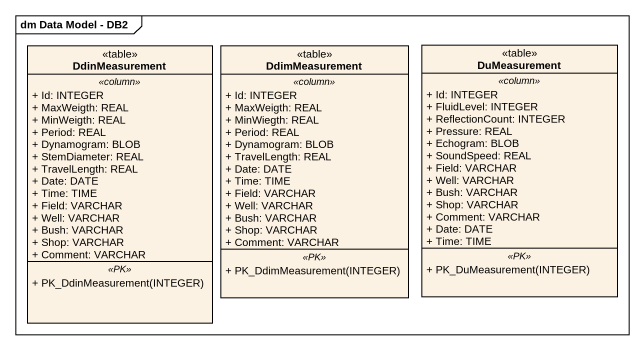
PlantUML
@startuml
mainframe dm Data Model - DB2
hide circle
hide empty members
skinparam classAttributeIconSize 0
class DdinMeasurement <<table>> {
  .. <<column>> ..
  + Id: INTEGER
  + MaxWeigth: REAL
  + MinWeigth: REAL
  + Period: REAL
  + Dynamogram: BLOB
  + StemDiameter: REAL
  + TravelLength: REAL
  + Date: DATE
  + Time: TIME
  + Field: VARCHAR
  + Well: VARCHAR
  + Bush: VARCHAR
  + Shop: VARCHAR
  + Comment: VARCHAR
  .. <<PK>> ..
  + PK_DdinMeasurement(INTEGER)
}
class DdimMeasurement <<table>> {
  .. <<column>> ..
  + Id: INTEGER
  + MaxWeigth: REAL
  + MinWiegth: REAL
  + Period: REAL
  + Dynamogram: BLOB
  + TravelLength: REAL
  + Date: DATE
  + Time: TIME
  + Field: VARCHAR
  + Well: VARCHAR
  + Bush: VARCHAR
  + Shop: VARCHAR
  + Comment: VARCHAR
  .. <<PK>> ..
  + PK_DdimMeasurement(INTEGER)
}
class DuMeasurement <<table>> {
  .. <<column>> ..
  + Id: INTEGER
  + FluidLevel: INTEGER
  + ReflectionCount: INTEGER
  + Pressure: REAL
  + Echogram: BLOB
  + SoundSpeed: REAL
  + Field: VARCHAR
  + Well: VARCHAR
  + Bush: VARCHAR
  + Shop: VARCHAR
  + Comment: VARCHAR
  + Date: DATE
  + Time: TIME
  .. <<PK>> ..
  + PK_DuMeasurement(INTEGER)
}
@enduml
